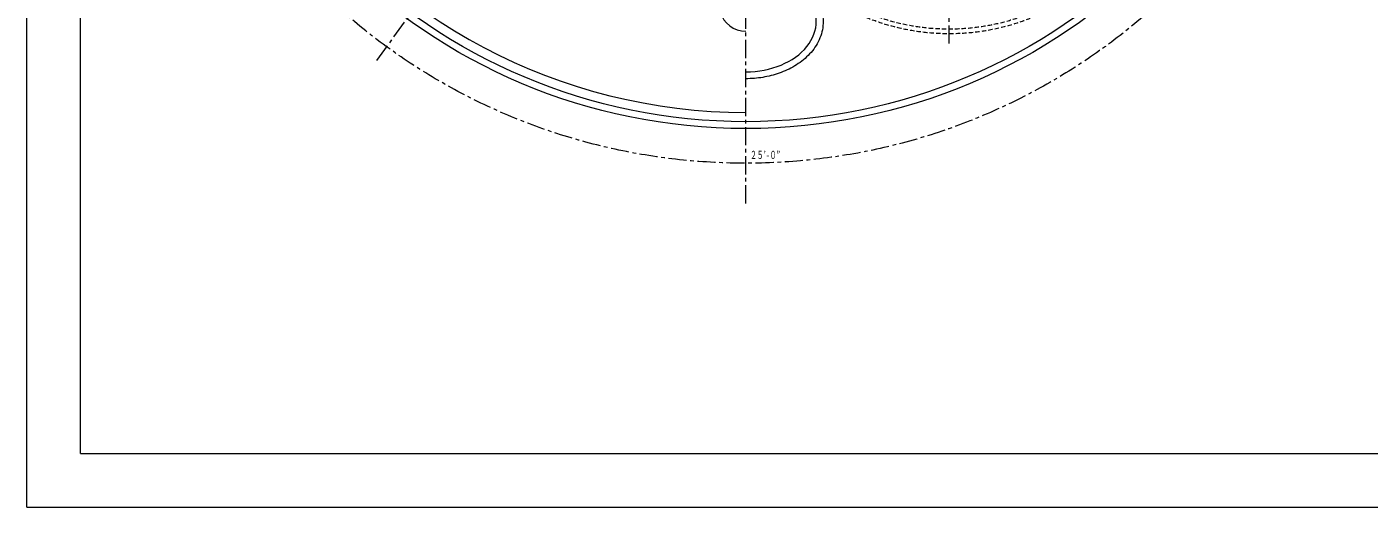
# Model space of a CAD drawing. Units: millimetres, scale not verified. Extents: x -4390 to 4390, y -3105 to 3105.
# Drawn here: x -4390 to -703, y -3105 to -1784 of the extents above; entities that cross this region are included whole.
import ezdxf
from ezdxf.enums import TextEntityAlignment as Align

# ---------------------------------------------------------------- set-up
doc = ezdxf.new("R2010")
doc.units = ezdxf.units.MM
doc.header["$LTSCALE"] = 10
doc.linetypes.add('CHAIN1', pattern=[8, 5, -1, 1, -1])
doc.linetypes.add('DASHED1', pattern=[1.8, 1.2, -0.6])
for name, color, linetype, lineweight in [('0-0_0', 3, 'Continuous', 18), ('0-1_芯', 4, 'CHAIN1', 18), ('0-2_寸法', 2, 'Continuous', 18), ('0-F', 3, 'Continuous', 18)]:
    doc.layers.add(name, color=color, linetype=linetype, lineweight=lineweight)
doc.styles.add('ＭＳ ゴシック', font='')
doc.styles.get('ＭＳ ゴシック').set_extended_font_data('MS Gothic')

msp = doc.modelspace()

# ---------------------------------------------------------------- linework, layer by layer
at = {"layer": '0-0_0', "color": 1, "linetype": 'DASHED1'}
for p, q in [((-2340.24, -1916.79), (-2345.89, -1918.3)), ((-2334.62, -1915.16), (-2340.24, -1916.79)), ((-2318, -1909.49), (-2323.49, -1911.51)), ((-2301.82, -1902.66), (-2307.15, -1905.07)), ((-2296.54, -1900.12), (-2301.82, -1902.66)), ((-2291.34, -1897.44), (-2296.54, -1900.12)), ((-2266.51, -1881.98), (-2271.29, -1885.36))]:
    msp.add_line(p, q, dxfattribs=at)
for points in [[(-2219.47, -1707.56), (-2216.7, -1712.72), (-2214.16, -1717.99), (-2211.84, -1723.37), (-2209.78, -1728.85), (-2207.97, -1734.41), (-2206.43, -1740.06), (-2205.16, -1745.77), (-2204.16, -1751.54), (-2203.44, -1757.35), (-2203.01, -1763.19), (-2202.86, -1769.04), (-2203, -1774.89), (-2203.43, -1780.73), (-2204.15, -1786.54), (-2205.15, -1792.31), (-2206.43, -1798.02), (-2207.98, -1803.67), (-2209.79, -1809.23), (-2211.85, -1814.71), (-2214.16, -1820.09), (-2216.7, -1825.37), (-2219.47, -1830.52)], [(-2219.47, -1830.52), (-2222.45, -1835.56), (-2225.64, -1840.47), (-2229.02, -1845.25), (-2232.59, -1849.89), (-2236.33, -1854.39), (-2240.23, -1858.76), (-2244.28, -1862.98), (-2248.48, -1867.07), (-2252.8, -1871.01), (-2257.26, -1874.81), (-2261.83, -1878.47), (-2266.51, -1881.98)], [(-2323.49, -1911.51), (-2329.03, -1913.39), (-2334.62, -1915.16)], [(-2307.15, -1905.07), (-2312.55, -1907.34), (-2318, -1909.49)], [(-2271.29, -1885.36), (-2276.18, -1888.59), (-2281.15, -1891.68), (-2286.2, -1894.63), (-2291.34, -1897.44)], [(-2345.89, -1918.3), (-2351.58, -1919.69), (-2357.3, -1920.96), (-2363.04, -1922.1), (-2368.8, -1923.11), (-2374.59, -1924.01), (-2380.39, -1924.78), (-2386.21, -1925.44), (-2392.04, -1925.97), (-2397.88, -1926.39), (-2403.73, -1926.69), (-2409.58, -1926.86), (-2415.43, -1926.92)]]:
    msp.add_lwpolyline(points, dxfattribs=at)
at = {"layer": '0-0_0'}
for radius in [1583.15, 1564.1]:
    msp.add_circle((-2415.43, -480.92), radius, dxfattribs=at)
at = {"layer": '0-0_0', "color": 1, "linetype": 'DASHED1'}
for radius in [603.25, 590.55]:
    msp.add_circle((-1856.63, -1200.06), radius, dxfattribs=at)
at = {"layer": '0-0_0'}
for centre, radius, start in [((-2415.43, -480.92), 1538.7, 158.4792), ((-2415.43, -1723.19), 73.03, 121.07186)]:
    msp.add_arc(centre, radius, start, 270, dxfattribs=at)
msp.add_ellipse((-2415.43, -1769.04), major_axis=(-193.53, 0), ratio=0.717356, start_param=1.5707963, end_param=4.712389, dxfattribs=at)
at = {"layer": '0-1_芯'}
for p, q in [((-2415.43, -2269.87), (-2415.43, 1288.52)), ((-1856.63, -1830.26), (-1856.63, -576.5)), ((-3429, -1876.8), (-3210.42, -1575.78))]:
    msp.add_line(p, q, dxfattribs=at)
msp.add_circle((-2415.43, -480.92), 1678.4, dxfattribs=at)
at = {"layer": '0-F'}
for p, q in [((-4390.4, -3105.43), (-4390.4, 3105.43)), ((-4242.7, -2957.73), (-4242.7, 2957.73)), ((-4242.7, -2957.73), (4242.7, -2957.73)), ((-4390.4, -3105.43), (4390.47, -3105.43))]:
    msp.add_line(p, q, dxfattribs=at)

# ---------------------------------------------------------------- texts
at = {"layer": '0-2_寸法', "style": 'ＭＳ ゴシック', "width": 0.6}
msp.add_text('２５’-０”', height=21.99, dxfattribs=at).set_placement((-2403.61, -2154.26), align=Align.BOTTOM_LEFT)

doc.saveas('drawing.dxf')
